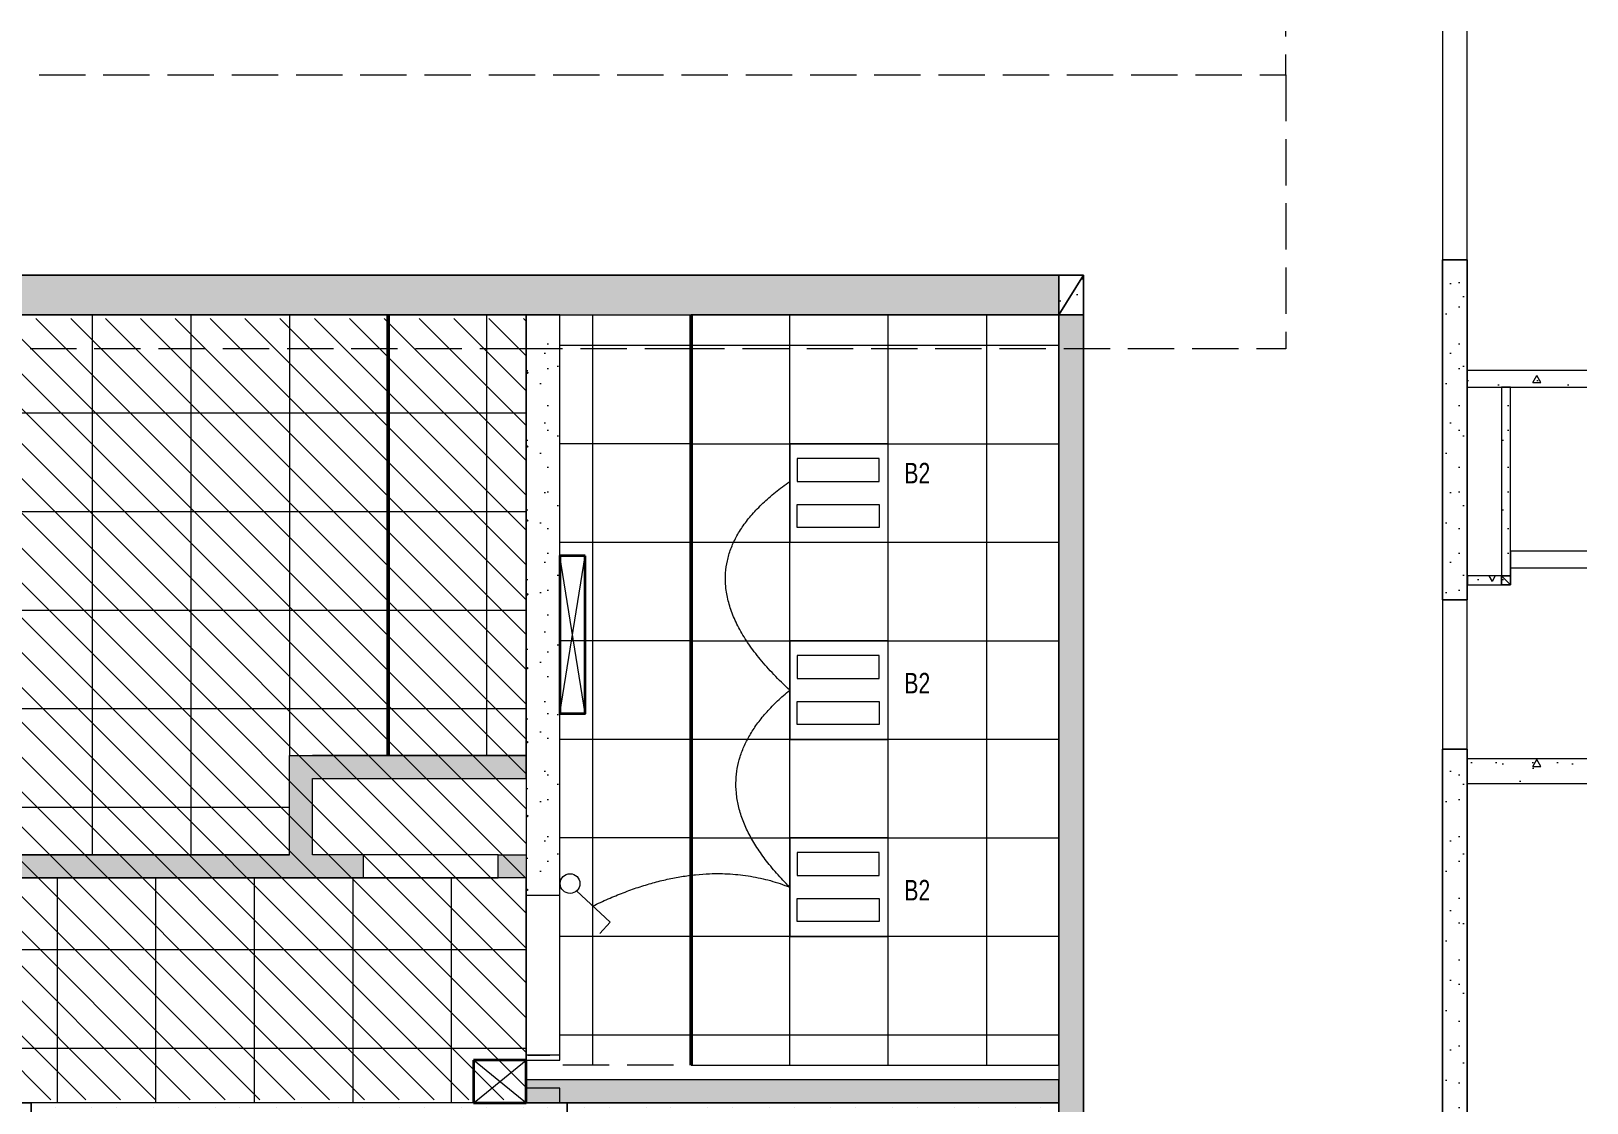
# Model space of a CAD drawing. Header units: millimetres. Extents: x 10620 to 41954, y -5252 to 15780.
# Drawn here: x 32480 to 41954, y 9253 to 15780 of the extents above; entities that cross this region are included whole.
import ezdxf

# ---------------------------------------------------------------- set-up
doc = ezdxf.new("R2010")
doc.units = ezdxf.units.MM
doc.linetypes.add('IMPORT-Hidden Line _2_', pattern=[391.222223, 282.222223, -109])
for name, color, linetype, lineweight in [('A-Des_ Ceiling', 7, 'Continuous', 13), ('A-Des_ Ceiling_Pen_No__89', 123, 'Continuous', 13), ('A-Des_ Columns_Pen_No__183', 20, 'Continuous', 18), ('A-Des_ Columns_Pen_No__28', 14, 'Continuous', 35), ('A-Des_ Roofs_Pen_No__92', 23, 'Continuous', 13), ('A-Des_ Walls', 7, 'Continuous', 13), ('A-Des_ Walls_Pen_No__1', 7, 'Continuous', 13), ('A-Des_ Walls_Pen_No__27', 7, 'Continuous', 13), ('A-Des_ Walls_Pen_No__7', 250, 'Continuous', 18), ('A-Des_ Walls_Pen_No__87', 251, 'Continuous', 13), ('A-DETL-____-OTLN', 90, 'Continuous', 13), ('A-DETL-GENF-OTLN', 92, 'Continuous', 25), ('A-Doc_ Reflected Ceiling Plan_Pen_No__186', 212, 'Continuous', 50), ('A-Doc_ Reflected Ceiling Plan_Pen_No__92', 23, 'Continuous', 13), ('G-____-____-TEXT', 231, 'Continuous', 13), ('L40 Reflected Ceiling Plans_GF Existing Ground Presentation Plan_2_dwg', 8, 'Continuous', 13)]:
    doc.layers.add(name, color=color, linetype=linetype, lineweight=lineweight)
doc.styles.add('Arial Narrow', font='ARIALN.TTF', dxfattribs={"width": 0.9, "height": 125})
pattern_1 = [(0, (0, 0), (0, 779.423), [48.75, -401.25]), (0, (225, 389.7), (0, 779.423), [48.75, -401.25]), (60, (0, 0), (-675, 389.712), [48.75, -401.25]), (60, (450, 0), (-675, 389.712), [48.75, -401.25]), (120, (48.75, 0), (675, 389.711), [48.75, -401.25]), (120, (498.75, 0), (675, 389.711), [48.75, -401.25]), (0, (0, 75), (0, 150), [0, -150, 0, -225]), (45, (75, 75), (-106.066, 106.066), [0, -112.5, 0, -187.5])]
pattern_2 = [(0, (34654, 11654.4), (0, 600), []), (90, (34654, 11654.4), (-600, 4e-14), [])]
pattern_3 = [(180, (0, 0), (1e-13, 779.423), [48.75, -401.25]), (180, (-225, -389.7), (1e-13, 779.423), [48.75, -401.25]), (240, (0, 0), (-675, 389.711), [48.75, -401.25]), (240, (-450, 0), (-675, 389.711), [48.75, -401.25]), (300, (-48.75, 0), (675, 389.712), [48.75, -401.25]), (300, (-498.75, 0), (675, 389.712), [48.75, -401.25]), (180, (0, -75), (2e-14, 150), [0, -150, 0, -225]), (225, (-75, -75), (-106.066, 106.066), [0, -112.5, 0, -187.5])]
pattern_4 = [(270, (0, 0), (779.423, 5e-14), [48.75, -401.25]), (270, (389.7, -225), (779.423, 5e-14), [48.75, -401.25]), (330, (0, 0), (389.711, 675), [48.75, -401.25]), (330, (0, -450), (389.711, 675), [48.75, -401.25]), (30, (0, -48.75), (-389.711, 675), [48.75, -401.25]), (30, (0, -498.75), (-389.711, 675), [48.75, -401.25]), (270, (75, 0), (150, 9e-15), [0, -150, 0, -225]), (315, (75, -75), (106.066, 106.066), [0, -112.5, 0, -187.5])]

# ---------------------------------------------------------------- blocks, each defined once
blk = doc.blocks.new('L40 Reflected Ceiling Plans_GF Existing Ground Presentation Plan_2_dwg_Column_2_4-12208763-Existing Enlarged Layout 2 RCP')
at = {"layer": 'A-Des_ Columns_Pen_No__28', "color": 253}
for p, q in [((35494, 9513.3), (35174, 9513.3)), ((35174, 9513.3), (35174, 9272.2)), ((35494, 9393.3), (35494, 9513.3)), ((35494, 9343.3), (35494, 9393.3)), ((35494, 9272.2), (35494, 9343.3)), ((35174, 9272.2), (35174, 9253.3)), ((35174, 9253.3), (35494, 9253.3)), ((35494, 9253.3), (35494, 9272.2))]:
    blk.add_line(p, q, dxfattribs=at)
blk = doc.blocks.new('L40 Reflected Ceiling Plans_GF Existing Ground Presentation Plan_2_dwg_Wall_3_4-12208765-Existing Enlarged Layout 2 RCP')
at = {"layer": 'A-Des_ Walls'}
h = blk.add_hatch(dxfattribs=at)
h.set_pattern_fill('FP_1', color=9, style=0, pattern_type=2)
h.set_pattern_definition(pattern_1)
h.paths.add_polyline_path([(41224.2, 11198.7), (41953.8, 11198.7), (41953.8, 11348.7), (41224.2, 11348.7)])
at = {"layer": 'A-Des_ Walls', "color": 9}
for p, q in [((41224.2, 11348.7), (41224.2, 11198.7)), ((41953.8, 11348.7), (41224.2, 11348.7)), ((41224.2, 11198.7), (41953.8, 11198.7))]:
    blk.add_line(p, q, dxfattribs=at)
at = {"layer": 'A-Des_ Walls_Pen_No__27', "color": 9}
for p, q in [((41224.2, 11348.7), (41224.2, 11198.7)), ((41953.8, 11348.7), (41224.2, 11348.7)), ((41224.2, 11198.7), (41953.8, 11198.7))]:
    blk.add_line(p, q, dxfattribs=at)
blk = doc.blocks.new('L40 Reflected Ceiling Plans_GF Existing Ground Presentation Plan_2_dwg_Wall_4_4-12208766-Existing Enlarged Layout 2 RCP')
at = {"layer": 'A-Des_ Walls', "color": 9, "flags": 128}
for points in [[(41226.6, 13712.7), (41225.4, 13712.7), (41225.4, 13612.7)], [(41225.4, 13612.7), (41226.6, 13612.7), (41226.6, 13712.7)]]:
    blk.add_lwpolyline(points, dxfattribs=at)
at = {"layer": 'A-Des_ Walls_Pen_No__27', "color": 9}
blk.add_line((41226.6, 13712.7), (41225.4, 13712.7), dxfattribs=at)
at = {"layer": 'A-Des_ Walls_Pen_No__27', "color": 9, "flags": 128}
blk.add_lwpolyline([(41225.4, 13612.7), (41226.6, 13612.7), (41226.6, 13712.7)], dxfattribs=at)
blk = doc.blocks.new('L40 Reflected Ceiling Plans_GF Existing Ground Presentation Plan_2_dwg_Wall_5_4-12208767-Existing Enlarged Layout 2 RCP')
at = {"layer": 'A-Des_ Walls'}
h = blk.add_hatch(dxfattribs=at)
h.set_pattern_fill('FP_1', color=9, style=0, pattern_type=2)
h.set_pattern_definition(pattern_1)
h.paths.add_polyline_path([(41489, 13612.7), (41953.8, 13612.7), (41953.8, 13712.7), (41225.4, 13712.7), (41225.4, 13612.7), (41434, 13612.7)])
at = {"layer": 'A-Des_ Walls', "color": 9}
for p, q in [((41434, 13612.7), (41489, 13612.7)), ((41489, 13612.7), (41953.8, 13612.7))]:
    blk.add_line(p, q, dxfattribs=at)
at = {"layer": 'A-Des_ Walls', "color": 9, "flags": 128}
blk.add_lwpolyline([(41953.8, 13712.7), (41225.4, 13712.7), (41225.4, 13612.7), (41434, 13612.7)], dxfattribs=at)
at = {"layer": 'A-Des_ Walls_Pen_No__27', "color": 9}
for p, q in [((41953.8, 13712.7), (41225.4, 13712.7)), ((41225.4, 13612.7), (41434, 13612.7)), ((41489, 13612.7), (41953.8, 13612.7))]:
    blk.add_line(p, q, dxfattribs=at)
blk = doc.blocks.new('L40 Reflected Ceiling Plans_GF Existing Ground Presentation Plan_2_dwg_Slab_13_4-12208783-Existing Enlarged Layout 2 RCP')
at = {"layer": 'A-Des_ Ceiling'}
h = blk.add_hatch(dxfattribs=at)
h.set_pattern_fill('FP_6', color=9, style=0, pattern_type=2)
h.set_pattern_definition([(0, (36499, 9667.3), (0, 600), []), (90, (36499, 9667.3), (-600, 4e-14), [])])
h.paths.add_polyline_path([(38739, 9483.3), (38739, 14053.3), (36499, 14053.3), (36499, 9483.3)])
at = {"layer": 'A-Des_ Ceiling_Pen_No__89', "color": 9}
for p, q in [((38739, 9483.3), (38739, 14053.3)), ((36499, 9483.3), (38739, 9483.3))]:
    blk.add_line(p, q, dxfattribs=at)
at = {"layer": 'A-Des_ Ceiling_Pen_No__89', "color": 9, "flags": 128}
blk.add_lwpolyline([(38739, 14053.3), (36499, 14053.3), (36499, 9483.3)], dxfattribs=at)
blk = doc.blocks.new('L40 Reflected Ceiling Plans_GF Existing Ground Presentation Plan_2_dwg_Slab_14_4-12208784-Existing Enlarged Layout 2 RCP')
at = {"layer": 'A-Des_ Ceiling'}
h = blk.add_hatch(dxfattribs=at)
h.set_pattern_fill('FP_7', color=9, style=0, pattern_type=2)
h.set_pattern_definition(pattern_2)
h.paths.add_polyline_path([(31584.5, 10763.3), (34054, 10763.3), (34054, 11368.3), (34654, 11368.3), (34654, 14053.3), (30919.7, 14053.3), (30919.7, 10763.3), (31014.7, 10763.3)])
at = {"layer": 'A-Des_ Ceiling_Pen_No__89', "color": 9}
for p, q in [((30919.7, 14053.3), (30919.7, 14030.4)), ((34654, 14053.3), (30919.7, 14053.3)), ((34654, 14030.4), (34654, 14053.3)), ((31014.7, 10763.3), (31969.7, 10763.3))]:
    blk.add_line(p, q, dxfattribs=at)
at = {"layer": 'A-Des_ Ceiling_Pen_No__89', "color": 9, "flags": 128}
for points in [[(30919.7, 14030.4), (30919.7, 10763.3), (31014.7, 10763.3)], [(34054, 11368.3), (34654, 11368.3), (34654, 14030.4)], [(31969.7, 10763.3), (34054, 10763.3), (34054, 11368.3)]]:
    blk.add_lwpolyline(points, dxfattribs=at)
blk = doc.blocks.new('L40 Reflected Ceiling Plans_GF Existing Ground Presentation Plan_2_dwg_Slab_28_4-12208797-Existing Enlarged Layout 2 RCP')
at = {"layer": 'A-Des_ Ceiling'}
h = blk.add_hatch(dxfattribs=at)
h.set_pattern_fill('FP_16', color=9, style=0, pattern_type=2)
h.set_pattern_definition([(0, (23639.7, 4186.64), (0, 600), []), (90, (23639.7, 4186.64), (-600, 4e-14), [])])
h.paths.add_polyline_path([(23739.7, 4008.3), (25919.7, 4008.3), (25919.7, 8113.3), (31899.7, 8113.3), (31899.7, 9068.3), (32084.7, 9253.3), (35174, 9253.3), (35174, 9513.3), (35494, 9513.3), (35494, 10623.3), (30919.7, 10623.3), (30919.7, 9953.3), (24399.7, 9953.3), (24399.7, 13683.3), (23624.7, 13683.3), (23624.7, 14113.3), (21139.7, 14113.3), (21139.7, 13683.3), (20329.7, 13683.3), (20329.7, 9953.3), (18079.7, 9953.3), (18079.7, 8113.3), (23739.7, 8113.3), (23739.7, 4288.3)])
at = {"layer": 'A-Des_ Ceiling_Pen_No__89', "color": 9}
for p, q in [((34504.7, 10623.3), (31969.7, 10623.3)), ((35324.7, 10623.3), (34504.7, 10623.3)), ((35494, 9543.3), (35494, 10518.3)), ((35494, 9513.3), (35494, 9543.3)), ((35174, 9253.3), (35174, 9272.2))]:
    blk.add_line(p, q, dxfattribs=at)
at = {"layer": 'A-Des_ Ceiling_Pen_No__89', "color": 9, "flags": 128}
for points in [[(35494, 10518.3), (35494, 10623.3), (35324.7, 10623.3)], [(35174, 9272.2), (35174, 9513.3), (35494, 9513.3)]]:
    blk.add_lwpolyline(points, dxfattribs=at)
blk = doc.blocks.new('L40 Reflected Ceiling Plans_GF Existing Ground Presentation Plan_2_dwg_Slab_36_4-12208805-Existing Enlarged Layout 2 RCP')
at = {"layer": 'A-Des_ Ceiling'}
h = blk.add_hatch(dxfattribs=at)
h.set_pattern_fill('FP_7', color=9, style=0, pattern_type=2)
h.set_pattern_definition(pattern_2)
h.paths.add_polyline_path([(35494, 11368.3), (35494, 14053.3), (34654, 14053.3), (34654, 11368.3)])
at = {"layer": 'A-Des_ Ceiling_Pen_No__89', "color": 9}
for p, q in [((35494, 14053.3), (34654, 14053.3)), ((34654, 14053.3), (34654, 14030.4)), ((34654, 14030.4), (34654, 11368.3)), ((35494, 14030.4), (35494, 14053.3)), ((35494, 11368.3), (35494, 14030.4)), ((34654, 11368.3), (35494, 11368.3))]:
    blk.add_line(p, q, dxfattribs=at)
blk = doc.blocks.new('L40 Reflected Ceiling Plans_GF Existing Ground Presentation Plan_2_dwg_Wall_48_4-12208895-Existing Enlarged Layout 2 RCP')
at = {"layer": 'A-Des_ Walls'}
h = blk.add_hatch(dxfattribs=at)
h.set_pattern_fill('FP_19', color=9, style=0, pattern_type=2)
h.set_pattern_definition(pattern_3)
h.paths.add_polyline_path([(27709.7, 14053.3), (38739, 14053.3), (38739, 14293.3), (24399.7, 14293.3), (24399.7, 14053.3), (27589.7, 14053.3)])
h = blk.add_hatch(dxfattribs=at)
h.set_pattern_fill('FP_19', color=9, style=0, pattern_type=2)
h.set_pattern_definition(pattern_3)
h.paths.add_polyline_path([(38889, 14053.3), (38889, 14293.3), (38739, 14053.3)])
h = blk.add_hatch(dxfattribs=at)
h.set_pattern_fill('FP_19', color=9, style=0, pattern_type=2)
h.set_pattern_definition(pattern_3)
h.paths.add_polyline_path([(38739, 14053.3), (38889, 14293.3), (38739, 14293.3)])
at = {"layer": 'A-Des_ Walls', "color": 9}
for p, q in [((38739, 14293.3), (27709.7, 14293.3)), ((30919.7, 14053.3), (35494, 14053.3)), ((35494, 14053.3), (36499, 14053.3)), ((38739, 14053.3), (38889, 14053.3))]:
    blk.add_line(p, q, dxfattribs=at)
at = {"layer": 'A-Des_ Walls', "color": 9, "flags": 128}
for points in [[(36499, 14053.3), (38739, 14053.3), (38739, 14293.3)], [(38889, 14053.3), (38889, 14293.3), (38739, 14053.3), (38889, 14293.3), (38739, 14293.3), (38739, 14053.3)]]:
    blk.add_lwpolyline(points, dxfattribs=at)
at = {"layer": 'A-Des_ Walls_Pen_No__27', "color": 9}
for p, q in [((30919.7, 14053.3), (35494, 14053.3)), ((35699, 14053.3), (36499, 14053.3)), ((36499, 14053.3), (38739, 14053.3))]:
    blk.add_line(p, q, dxfattribs=at)
at = {"layer": 'A-Des_ Walls_Pen_No__27', "color": 9, "flags": 128}
blk.add_lwpolyline([(27709.7, 14293.3), (38889, 14293.3), (38889, 14053.3)], dxfattribs=at)
blk = doc.blocks.new('L40 Reflected Ceiling Plans_GF Existing Ground Presentation Plan_2_dwg_Wall_62_4-12208917-Existing Enlarged Layout 2 RCP')
at = {"layer": 'A-Des_ Walls'}
for points in [[(31014.7, 10623.3), (31014.7, 10763.3), (30919.7, 10763.3), (30919.7, 10623.3)], [(31969.7, 10623.3), (34504.7, 10623.3), (34504.7, 10763.3), (31969.7, 10763.3)], [(35494, 10623.3), (35494, 10763.3), (35324.7, 10763.3), (35324.7, 10623.3)]]:
    blk.add_hatch(color=10, dxfattribs=at).paths.add_polyline_path(points)
at = {"layer": 'A-Des_ Walls_Pen_No__27', "color": 9}
for p, q in [((35324.7, 10763.3), (35494, 10763.3)), ((35494, 10763.3), (35494, 10623.3))]:
    blk.add_line(p, q, dxfattribs=at)
at = {"layer": 'A-Des_ Walls_Pen_No__27', "color": 9, "flags": 128}
for points in [[(30919.7, 10623.3), (31014.7, 10623.3), (31014.7, 10763.3), (30919.7, 10763.3)], [(34054, 10763.3), (31969.7, 10763.3), (31969.7, 10623.3), (34504.7, 10623.3), (34504.7, 10763.3), (34194, 10763.3)], [(35494, 10623.3), (35324.7, 10623.3), (35324.7, 10763.3)]]:
    blk.add_lwpolyline(points, dxfattribs=at)
at = {"layer": 'A-Des_ Walls_Pen_No__87', "color": 9, "flags": 128}
for points in [[(31969.7, 10763.3), (31492.2, 10763.3), (31014.7, 10763.3)], [(35324.7, 10763.3), (34914.7, 10763.3), (34504.7, 10763.3)], [(31014.7, 10623.3), (31492.2, 10623.3), (31969.7, 10623.3)], [(34504.7, 10623.3), (34914.7, 10623.3), (35324.7, 10623.3)]]:
    blk.add_lwpolyline(points, dxfattribs=at)
blk = doc.blocks.new('L40 Reflected Ceiling Plans_GF Existing Ground Presentation Plan_2_dwg_Wall_70_4-12208931-Existing Enlarged Layout 2 RCP')
at = {"layer": 'A-Des_ Walls', "color": 9}
for p, q in [((35494, 9343.3), (35494, 9272.2)), ((35494, 9272.2), (35494, 9253.3)), ((35494, 9253.3), (35699, 9253.3))]:
    blk.add_line(p, q, dxfattribs=at)
at = {"layer": 'A-Des_ Walls', "color": 9, "flags": 128}
blk.add_lwpolyline([(35699, 9253.3), (35699, 9343.3), (35494, 9343.3)], dxfattribs=at)
at = {"layer": 'A-Des_ Walls_Pen_No__27', "color": 9}
for p, q in [((35494, 9343.3), (35494, 9272.2)), ((35494, 9272.2), (35494, 9253.3))]:
    blk.add_line(p, q, dxfattribs=at)
at = {"layer": 'A-Des_ Walls_Pen_No__27', "color": 9, "flags": 128}
blk.add_lwpolyline([(35699, 9253.3), (35699, 9343.3), (35494, 9343.3)], dxfattribs=at)
blk = doc.blocks.new('L40 Reflected Ceiling Plans_GF Existing Ground Presentation Plan_2_dwg_Wall_71_4-12208932-Existing Enlarged Layout 2 RCP')
at = {"layer": 'A-Des_ Walls'}
h = blk.add_hatch(dxfattribs=at)
h.set_pattern_fill('FP_19', color=9, style=0, pattern_type=2)
h.set_pattern_definition(pattern_3)
h.paths.add_polyline_path([(38439.4, 9003.3), (38739, 9003.3), (38739, 9253.3), (35744, 9253.3), (35744, 9003.3)])
at = {"layer": 'A-Des_ Walls', "color": 9}
for p, q in [((38739, 9003.3), (38739, 9253.3)), ((35744, 9003.3), (38439.4, 9003.3)), ((38439.4, 9003.3), (38639.4, 9003.3)), ((38639.4, 9003.3), (38739, 9003.3))]:
    blk.add_line(p, q, dxfattribs=at)
at = {"layer": 'A-Des_ Walls', "color": 9, "flags": 128}
blk.add_lwpolyline([(38739, 9253.3), (35744, 9253.3), (35744, 9003.3)], dxfattribs=at)
at = {"layer": 'A-Des_ Walls_Pen_No__7', "color": 53}
for p, q in [((38739, 9253.3), (35744, 9253.3)), ((35744, 9003.3), (38439.4, 9003.3)), ((38639.4, 9003.3), (38739, 9003.3))]:
    blk.add_line(p, q, dxfattribs=at)
blk = doc.blocks.new('L40 Reflected Ceiling Plans_GF Existing Ground Presentation Plan_2_dwg_Wall_76_4-12208937-Existing Enlarged Layout 2 RCP')
at = {"layer": 'A-Des_ Walls'}
h = blk.add_hatch(dxfattribs=at)
h.set_pattern_fill('FP_20', color=9, style=0, pattern_type=2)
h.set_pattern_definition(pattern_4)
h.paths.add_polyline_path([(32479.7, 9003.3), (32479.7, 9253.3), (32229.7, 9253.3), (32294.7, 9188.3)])
h = blk.add_hatch(dxfattribs=at)
h.set_pattern_fill('FP_20', color=9, style=0, pattern_type=2)
h.set_pattern_definition(pattern_4)
h.paths.add_polyline_path([(32229.7, 9003.3), (32479.7, 9003.3), (32229.7, 9253.3), (32229.7, 9188.3)])
h = blk.add_hatch(dxfattribs=at)
h.set_pattern_fill('FP_20', color=9, style=0, pattern_type=2)
h.set_pattern_definition(pattern_4)
h.paths.add_polyline_path([(32479.7, 8048.3), (32479.7, 9003.3), (32229.7, 9003.3), (32229.7, 8048.3)])
h = blk.add_hatch(dxfattribs=at)
h.set_pattern_fill('FP_20', color=9, style=0, pattern_type=2)
h.set_pattern_definition(pattern_4)
h.paths.add_polyline_path([(32229.7, 7808.3), (32479.7, 7808.3), (32229.7, 8048.3), (32229.7, 7893.3)])
h = blk.add_hatch(dxfattribs=at)
h.set_pattern_fill('FP_20', color=9, style=0, pattern_type=2)
h.set_pattern_definition(pattern_4)
h.paths.add_polyline_path([(32479.7, 7808.3), (32479.7, 8048.3), (32229.7, 8048.3), (32391.2, 7893.3)])
at = {"layer": 'A-Des_ Walls', "color": 9}
for p, q in [((32229.7, 9253.3), (32229.7, 9188.3)), ((32479.7, 9003.3), (32479.7, 9253.3))]:
    blk.add_line(p, q, dxfattribs=at)
at = {"layer": 'A-Des_ Walls', "color": 9, "flags": 128}
for points in [[(32479.7, 9253.3), (32229.7, 9253.3), (32479.7, 9003.3)], [(32479.7, 8048.3), (32479.7, 7808.3), (32229.7, 8048.3), (32479.7, 8048.3), (32229.7, 8048.3), (32229.7, 9003.3), (32479.7, 9003.3), (32229.7, 9253.3)], [(32229.7, 9188.3), (32229.7, 9003.3), (32479.7, 9003.3), (32479.7, 8048.3)]]:
    blk.add_lwpolyline(points, dxfattribs=at)
blk.add_lwpolyline([(32229.7, 8048.3), (32229.7, 7808.3), (32479.7, 7808.3)], close=True, dxfattribs=at)
at = {"layer": 'A-Des_ Walls_Pen_No__7', "color": 53}
for p, q in [((32229.7, 9188.3), (32229.7, 9253.3)), ((32229.7, 9253.3), (32479.7, 9253.3)), ((32229.7, 8048.3), (32229.7, 9188.3))]:
    blk.add_line(p, q, dxfattribs=at)
at = {"layer": 'A-Des_ Walls_Pen_No__7', "color": 53, "flags": 128}
blk.add_lwpolyline([(32479.7, 9003.3), (32479.7, 7808.3), (32229.7, 7808.3)], dxfattribs=at)
blk = doc.blocks.new('L40 Reflected Ceiling Plans_GF Existing Ground Presentation Plan_2_dwg_Wall_77_4-12208939-Existing Enlarged Layout 2 RCP')
at = {"layer": 'A-Des_ Walls'}
h = blk.add_hatch(dxfattribs=at)
h.set_pattern_fill('FP_20', color=9, style=0, pattern_type=2)
h.set_pattern_definition(pattern_4)
h.paths.add_polyline_path([(38889, 3430.8), (38889, 14053.3), (38739, 14053.3), (38739, 3430.8)])
at = {"layer": 'A-Des_ Walls', "color": 9}
for p, q in [((38739, 14053.3), (38739, 9393.3)), ((38739, 9393.3), (38739, 9253.3))]:
    blk.add_line(p, q, dxfattribs=at)
at = {"layer": 'A-Des_ Walls', "color": 9, "flags": 128}
for points in [[(38889, 4239.1), (38889, 14053.3), (38739, 14053.3)], [(38739, 9253.3), (38739, 3430.8), (38889, 3430.8), (38889, 4139.1)]]:
    blk.add_lwpolyline(points, dxfattribs=at)
at = {"layer": 'A-Des_ Walls_Pen_No__27', "color": 9}
for p, q in [((38739, 14053.3), (38739, 9393.3)), ((38889, 14053.3), (38889, 4239.1)), ((38739, 9393.3), (38739, 9253.3))]:
    blk.add_line(p, q, dxfattribs=at)
blk = doc.blocks.new('L40 Reflected Ceiling Plans_GF Existing Ground Presentation Plan_2_dwg_Wall_78_4-12208940-Existing Enlarged Layout 2 RCP')
at = {"layer": 'A-Des_ Walls'}
for points in [[(34194, 11228.3), (34194, 11368.3), (34054, 11368.3), (34120.7, 11301.6)], [(34194, 11228.3), (34054, 11368.3), (34054, 11228.3), (34120.7, 11228.3)], [(34054, 10763.3), (34194, 10763.3), (34194, 11228.3), (34054, 11228.3)]]:
    blk.add_hatch(color=10, dxfattribs=at).paths.add_polyline_path(points)
at = {"layer": 'A-Des_ Walls_Pen_No__27', "color": 9}
blk.add_line((34194, 10763.3), (34194, 11228.3), dxfattribs=at)
at = {"layer": 'A-Des_ Walls_Pen_No__27', "color": 9, "flags": 128}
blk.add_lwpolyline([(34054, 10763.3), (34054, 11368.3), (34194, 11368.3)], dxfattribs=at)
blk = doc.blocks.new('L40 Reflected Ceiling Plans_GF Existing Ground Presentation Plan_2_dwg_Wall_79_4-12208941-Existing Enlarged Layout 2 RCP')
at = {"layer": 'A-Des_ Walls'}
blk.add_hatch(color=10, dxfattribs=at).paths.add_polyline_path([(35494, 11228.3), (35494, 11368.3), (34194, 11368.3), (34194, 11228.3)])
at = {"layer": 'A-Des_ Walls_Pen_No__27', "color": 9}
for p, q in [((35494, 11368.3), (34194, 11368.3)), ((35494, 11228.3), (35494, 11368.3)), ((34194, 11228.3), (35494, 11228.3))]:
    blk.add_line(p, q, dxfattribs=at)
blk = doc.blocks.new('L40 Reflected Ceiling Plans_GF Existing Ground Presentation Plan_2_dwg_Wall_80_4-12208942-Existing Enlarged Layout 2 RCP')
at = {"layer": 'A-Des_ Walls'}
h = blk.add_hatch(dxfattribs=at)
h.set_pattern_fill('FP_19', color=9, style=0, pattern_type=2)
h.set_pattern_definition(pattern_3)
h.paths.add_polyline_path([(34120.7, 9003.3), (35744, 9003.3), (35744, 9253.3), (32479.7, 9253.3), (32479.7, 9003.3)])
at = {"layer": 'A-Des_ Walls', "color": 9}
blk.add_line((35744, 9253.3), (35494, 9253.3), dxfattribs=at)
at = {"layer": 'A-Des_ Walls', "color": 9, "flags": 128}
for points in [[(32479.7, 9003.3), (35744, 9003.3), (35744, 9253.3)], [(35494, 9253.3), (32479.7, 9253.3), (32479.7, 9003.3)]]:
    blk.add_lwpolyline(points, dxfattribs=at)
at = {"layer": 'A-Des_ Walls_Pen_No__7', "color": 53}
for p, q in [((35494, 9253.3), (32479.7, 9253.3)), ((35744, 9253.3), (35699, 9253.3))]:
    blk.add_line(p, q, dxfattribs=at)
at = {"layer": 'A-Des_ Walls_Pen_No__7', "color": 53, "flags": 128}
blk.add_lwpolyline([(32479.7, 9003.3), (35744, 9003.3), (35744, 9253.3)], dxfattribs=at)
blk = doc.blocks.new('L40 Reflected Ceiling Plans_GF Existing Ground Presentation Plan_2_dwg_Wall_81_4-12208943-Existing Enlarged Layout 2 RCP')
at = {"layer": 'A-Des_ Walls'}
blk.add_hatch(color=10, dxfattribs=at).paths.add_polyline_path([(35494, 9253.3), (38739, 9253.3), (38739, 9393.3), (35494, 9393.3), (35494, 9272.2)])
at = {"layer": 'A-Des_ Walls_Pen_No__27', "color": 9}
for p, q in [((35494, 9393.3), (35494, 9272.2)), ((35494, 9272.2), (35494, 9253.3))]:
    blk.add_line(p, q, dxfattribs=at)
at = {"layer": 'A-Des_ Walls_Pen_No__27', "color": 9, "flags": 128}
blk.add_lwpolyline([(35494, 9253.3), (38739, 9253.3), (38739, 9393.3), (35494, 9393.3)], dxfattribs=at)
blk = doc.blocks.new('L40 Reflected Ceiling Plans_GF Existing Ground Presentation Plan_2_dwg_Wall_130_4-12209021-Existing Enlarged Layout 2 RCP')
at = {"layer": 'A-Des_ Walls_Pen_No__27', "color": 9, "flags": 128}
blk.add_lwpolyline([(41489, 12558.3), (41489, 12612.5), (41489, 12512.5)], dxfattribs=at)
at = {"layer": 'A-Des_ Walls_Pen_No__87', "color": 9}
for p, q in [((41953.8, 12612.5), (41489, 12612.5)), ((41489, 12512.5), (41953.8, 12512.5))]:
    blk.add_line(p, q, dxfattribs=at)
blk = doc.blocks.new('L40 Reflected Ceiling Plans_GF Existing Ground Presentation Plan_2_dwg_Wall_133_4-12209024-Existing Enlarged Layout 2 RCP')
at = {"layer": 'A-Des_ Walls'}
h = blk.add_hatch(dxfattribs=at)
h.set_pattern_fill('FP_20', color=9, style=0, pattern_type=2)
h.set_pattern_definition(pattern_4)
h.paths.add_polyline_path([(41489, 12462.7), (41489, 13612.7), (41434, 13612.7), (41434, 12462.7)])
h = blk.add_hatch(dxfattribs=at)
h.set_pattern_fill('FP_20', color=9, style=0, pattern_type=2)
h.set_pattern_definition(pattern_4)
h.paths.add_polyline_path([(41434, 12407.7), (41489, 12407.7), (41434, 12462.7)])
at = {"layer": 'A-Des_ Walls', "color": 9}
blk.add_line((41434, 12462.7), (41434, 12407.7), dxfattribs=at)
at = {"layer": 'A-Des_ Walls', "color": 9, "flags": 128}
blk.add_lwpolyline([(41489, 12462.7), (41489, 13612.7), (41434, 13612.7), (41434, 12462.7), (41489, 12462.7), (41434, 12462.7), (41489, 12407.7)], close=True, dxfattribs=at)
blk.add_lwpolyline([(41434, 12407.7), (41489, 12407.7), (41434, 12462.7)], dxfattribs=at)
at = {"layer": 'A-Des_ Walls_Pen_No__27', "color": 9}
for p, q in [((41434, 13612.7), (41434, 12462.7)), ((41489, 12612.5), (41489, 13612.7))]:
    blk.add_line(p, q, dxfattribs=at)
at = {"layer": 'A-Des_ Walls_Pen_No__27', "color": 9, "flags": 128}
blk.add_lwpolyline([(41489, 12512.5), (41489, 12407.7), (41434, 12407.7)], dxfattribs=at)
blk = doc.blocks.new('L40 Reflected Ceiling Plans_GF Existing Ground Presentation Plan_2_dwg_Wall_134_4-12209025-Existing Enlarged Layout 2 RCP')
at = {"layer": 'A-Des_ Walls'}
h = blk.add_hatch(dxfattribs=at)
h.set_pattern_fill('FP_19', color=9, style=0, pattern_type=2)
h.set_pattern_definition(pattern_3)
h.paths.add_polyline_path([(41434, 12407.7), (41434, 12462.7), (41226.6, 12462.7), (41226.6, 12407.7)])
at = {"layer": 'A-Des_ Walls', "color": 9, "flags": 128}
blk.add_lwpolyline([(41434, 12462.7), (41226.6, 12462.7), (41226.6, 12407.7), (41434, 12407.7)], close=True, dxfattribs=at)
at = {"layer": 'A-Des_ Walls_Pen_No__27', "color": 9, "flags": 128}
blk.add_lwpolyline([(41434, 12462.7), (41226.6, 12462.7), (41226.6, 12407.7), (41434, 12407.7)], dxfattribs=at)
blk = doc.blocks.new('L40 Reflected Ceiling Plans_GF Existing Ground Presentation Plan_2_dwg_Wall_147_4-12209045-Existing Enlarged Layout 2 RCP')
at = {"layer": 'A-Des_ Walls'}
h = blk.add_hatch(dxfattribs=at)
h.set_pattern_fill('FP_20', color=9, style=0, pattern_type=2)
h.set_pattern_definition(pattern_4)
h.paths.add_polyline_path([(41224.2, 12317.2), (41224.2, 14388), (41074.2, 14388), (41074.2, 12317.2)])
h = blk.add_hatch(dxfattribs=at)
h.set_pattern_fill('FP_20', color=9, style=0, pattern_type=2)
h.set_pattern_definition(pattern_4)
h.paths.add_polyline_path([(41074.2, 4239.1), (41224.2, 4239.1), (41224.2, 11407.2), (41074.2, 11407.2), (41074.2, 5264)])
at = {"layer": 'A-Des_ Walls', "color": 9, "flags": 128}
for points in [[(41074.2, 12317.2), (41224.2, 12317.2), (41224.2, 14388), (41074.2, 14388)], [(41224.2, 4239.1), (41224.2, 4139.1), (41074.2, 4239.1), (41074.2, 4139.1), (41224.2, 4139.1), (41074.2, 4239.1), (41224.2, 4239.1), (41224.2, 11407.2), (41074.2, 11407.2), (41074.2, 4239.1)]]:
    blk.add_lwpolyline(points, close=True, dxfattribs=at)
at = {"layer": 'A-Des_ Walls_Pen_No__27', "color": 9, "flags": 128}
for points in [[(41224.2, 14388), (41224.2, 12317.2), (41074.2, 12317.2), (41074.2, 14388), (41224.2, 14388)], [(41074.2, 4239.1), (41074.2, 11407.2), (41224.2, 11407.2), (41224.2, 4139.1)]]:
    blk.add_lwpolyline(points, dxfattribs=at)
at = {"layer": 'A-Des_ Walls_Pen_No__87', "color": 9}
for p, q in [((41074.2, 15780.4), (41074.2, 14388)), ((41224.2, 14388), (41224.2, 15780.4))]:
    blk.add_line(p, q, dxfattribs=at)
at = {"layer": 'A-Des_ Walls_Pen_No__87', "color": 9, "flags": 128}
for points in [[(41074.2, 12317.2), (41074.2, 11862.2), (41074.2, 11407.2)], [(41224.2, 11407.2), (41224.2, 11862.2), (41224.2, 12317.2)]]:
    blk.add_lwpolyline(points, dxfattribs=at)
blk = doc.blocks.new('L40 Reflected Ceiling Plans_GF Existing Ground Presentation Plan_2_dwg_Wall_158_4-12209066-Existing Enlarged Layout 2 RCP')
at = {"layer": 'A-Des_ Walls'}
h = blk.add_hatch(dxfattribs=at)
h.set_pattern_fill('FP_20', color=9, style=0, pattern_type=2)
h.set_pattern_definition(pattern_4)
h.paths.add_polyline_path([(35699, 10518.3), (35699, 14053.3), (35494, 14053.3), (35494, 10518.3)])
at = {"layer": 'A-Des_ Walls', "color": 9}
for p, q in [((35494, 14030.4), (35494, 10518.3)), ((35699, 10518.3), (35699, 14053.3)), ((35494, 9543.3), (35494, 9513.3)), ((35504, 9543.3), (35494, 9543.3)), ((35494, 9513.3), (35699, 9513.3)), ((35699, 9513.3), (35699, 9543.3))]:
    blk.add_line(p, q, dxfattribs=at)
at = {"layer": 'A-Des_ Walls', "color": 9, "flags": 128}
for points in [[(35699, 14053.3), (35494, 14053.3), (35494, 14030.4)], [(35494, 10518.3), (35504, 10518.3), (35639, 10518.3), (35699, 10518.3)], [(35699, 9543.3), (35639, 9543.3), (35504, 9543.3)]]:
    blk.add_lwpolyline(points, dxfattribs=at)
at = {"layer": 'A-Des_ Walls_Pen_No__27', "color": 9}
for p, q in [((35494, 14053.3), (35494, 14030.4)), ((35494, 14030.4), (35494, 10518.3)), ((35699, 10518.3), (35699, 14053.3)), ((35504, 10518.3), (35639, 10518.3)), ((35494, 9543.3), (35494, 9513.3)), ((35494, 9513.3), (35699, 9513.3)), ((35504, 9543.3), (35639, 9543.3)), ((35699, 9513.3), (35699, 9543.3))]:
    blk.add_line(p, q, dxfattribs=at)
at = {"layer": 'A-Des_ Walls_Pen_No__87', "color": 9, "flags": 128}
for points in [[(35494, 10518.3), (35494, 10030.8), (35494, 9543.3)], [(35699, 9543.3), (35699, 10030.8), (35699, 10518.3)]]:
    blk.add_lwpolyline(points, dxfattribs=at)
blk = doc.blocks.new('L40 Reflected Ceiling Plans_GF Existing Ground Presentation Plan_2_dwg_Roof_1_4-12209086-Existing Enlarged Layout 2 RCP')
at = {"layer": 'A-Des_ Roofs_Pen_No__92', "color": 9, "linetype": 'IMPORT-Hidden Line _2_'}
for p, q in [((35494, 13845.1), (13006.2, 13845.1)), ((35699, 13845.1), (35494, 13845.1)), ((36499, 13845.1), (35699, 13845.1))]:
    blk.add_line(p, q, dxfattribs=at)
at = {"layer": 'A-Des_ Roofs_Pen_No__92', "color": 9, "linetype": 'IMPORT-Hidden Line _2_', "flags": 128}
for points in [[(10619.7, 15514.2), (40119.7, 15514.2), (40119.7, 15780.4)], [(40119.7, 15514.2), (40119.7, 13845.1), (36499, 13845.1)]]:
    blk.add_lwpolyline(points, dxfattribs=at)
blk = doc.blocks.new('L40 Reflected Ceiling Plans_GF Existing Ground Presentation Plan_2_dwg_Roof_2_4-12209087-Existing Enlarged Layout 2 RCP')
at = {"layer": 'A-Doc_ Reflected Ceiling Plan_Pen_No__92'}
h = blk.add_hatch(dxfattribs=at)
h.set_pattern_fill('FP_25', color=9, style=0, pattern_type=2)
h.set_pattern_definition([(0, (37100.1, 9668.14), (0, 600), []), (90, (37100.1, 9668.14), (-600, 4e-14), [])])
h.paths.add_polyline_path([(36499, 9483.3), (36499, 14053.3), (35699, 14053.3), (35699, 9483.3)])
at = {"layer": 'A-Doc_ Reflected Ceiling Plan_Pen_No__92', "color": 9, "linetype": 'IMPORT-Hidden Line _2_', "flags": 128}
blk.add_lwpolyline([(35699, 14053.3), (36499, 14053.3), (36499, 9483.3), (35699, 9483.3)], close=True, dxfattribs=at)
blk = doc.blocks.new('L40 Reflected Ceiling Plans_GF Existing Ground Presentation Plan_2_dwg_Column_23_4-12209116-Existing Enlarged Layout 2 RCP')
at = {"layer": 'A-Des_ Columns_Pen_No__28', "color": 253, "flags": 128}
blk.add_lwpolyline([(35854, 12585.4), (35699, 12585.4), (35699, 11625.4), (35854, 11625.4)], close=True, dxfattribs=at)
blk = doc.blocks.new('L40 Reflected Ceiling Plans_GF Existing Ground Presentation Plan_2_dwg-12074158-Existing Enlarged Layout 2 RCP')
at = {"layer": 'A-Des_ Columns_Pen_No__183', "color": 53}
for p, q in [((35699, 11625.4), (35854, 12585.4)), ((35854, 11625.4), (35699, 12585.4)), ((35470.8, 9272.2), (35174, 9513.3)), ((35197.2, 9272.2), (35494, 9513.3)), ((35174, 9253.3), (35197.2, 9272.2)), ((35494, 9253.3), (35470.8, 9272.2))]:
    blk.add_line(p, q, dxfattribs=at)
at = {"layer": 'A-Des_ Walls_Pen_No__1', "color": 9, "linetype": 'IMPORT-Hidden Line _2_'}
blk.add_line((36499, 9483.3), (36499, 14053.3), dxfattribs=at)
at = {"layer": 'A-Doc_ Reflected Ceiling Plan_Pen_No__186', "color": 213}
for p, q in [((34654, 14053.3), (34654, 14030.4)), ((34654, 14030.4), (34654, 11368.3)), ((36499, 14053.3), (36499, 9483.3))]:
    blk.add_line(p, q, dxfattribs=at)
for name in ['L40 Reflected Ceiling Plans_GF Existing Ground Presentation Plan_2_dwg_Roof_1_4-12209086-Existing Enlarged Layout 2 RCP', 'L40 Reflected Ceiling Plans_GF Existing Ground Presentation Plan_2_dwg_Wall_147_4-12209045-Existing Enlarged Layout 2 RCP', 'L40 Reflected Ceiling Plans_GF Existing Ground Presentation Plan_2_dwg_Wall_48_4-12208895-Existing Enlarged Layout 2 RCP', 'L40 Reflected Ceiling Plans_GF Existing Ground Presentation Plan_2_dwg_Slab_28_4-12208797-Existing Enlarged Layout 2 RCP', 'L40 Reflected Ceiling Plans_GF Existing Ground Presentation Plan_2_dwg_Slab_14_4-12208784-Existing Enlarged Layout 2 RCP', 'L40 Reflected Ceiling Plans_GF Existing Ground Presentation Plan_2_dwg_Slab_36_4-12208805-Existing Enlarged Layout 2 RCP', 'L40 Reflected Ceiling Plans_GF Existing Ground Presentation Plan_2_dwg_Wall_158_4-12209066-Existing Enlarged Layout 2 RCP', 'L40 Reflected Ceiling Plans_GF Existing Ground Presentation Plan_2_dwg_Roof_2_4-12209087-Existing Enlarged Layout 2 RCP', 'L40 Reflected Ceiling Plans_GF Existing Ground Presentation Plan_2_dwg_Slab_13_4-12208783-Existing Enlarged Layout 2 RCP', 'L40 Reflected Ceiling Plans_GF Existing Ground Presentation Plan_2_dwg_Wall_77_4-12208939-Existing Enlarged Layout 2 RCP', 'L40 Reflected Ceiling Plans_GF Existing Ground Presentation Plan_2_dwg_Wall_4_4-12208766-Existing Enlarged Layout 2 RCP', 'L40 Reflected Ceiling Plans_GF Existing Ground Presentation Plan_2_dwg_Wall_5_4-12208767-Existing Enlarged Layout 2 RCP', 'L40 Reflected Ceiling Plans_GF Existing Ground Presentation Plan_2_dwg_Wall_133_4-12209024-Existing Enlarged Layout 2 RCP', 'L40 Reflected Ceiling Plans_GF Existing Ground Presentation Plan_2_dwg_Wall_130_4-12209021-Existing Enlarged Layout 2 RCP', 'L40 Reflected Ceiling Plans_GF Existing Ground Presentation Plan_2_dwg_Column_23_4-12209116-Existing Enlarged Layout 2 RCP', 'L40 Reflected Ceiling Plans_GF Existing Ground Presentation Plan_2_dwg_Wall_134_4-12209025-Existing Enlarged Layout 2 RCP', 'L40 Reflected Ceiling Plans_GF Existing Ground Presentation Plan_2_dwg_Wall_78_4-12208940-Existing Enlarged Layout 2 RCP', 'L40 Reflected Ceiling Plans_GF Existing Ground Presentation Plan_2_dwg_Wall_79_4-12208941-Existing Enlarged Layout 2 RCP', 'L40 Reflected Ceiling Plans_GF Existing Ground Presentation Plan_2_dwg_Wall_3_4-12208765-Existing Enlarged Layout 2 RCP', 'L40 Reflected Ceiling Plans_GF Existing Ground Presentation Plan_2_dwg_Wall_62_4-12208917-Existing Enlarged Layout 2 RCP', 'L40 Reflected Ceiling Plans_GF Existing Ground Presentation Plan_2_dwg_Column_2_4-12208763-Existing Enlarged Layout 2 RCP', 'L40 Reflected Ceiling Plans_GF Existing Ground Presentation Plan_2_dwg_Wall_81_4-12208943-Existing Enlarged Layout 2 RCP', 'L40 Reflected Ceiling Plans_GF Existing Ground Presentation Plan_2_dwg_Wall_70_4-12208931-Existing Enlarged Layout 2 RCP', 'L40 Reflected Ceiling Plans_GF Existing Ground Presentation Plan_2_dwg_Wall_76_4-12208937-Existing Enlarged Layout 2 RCP', 'L40 Reflected Ceiling Plans_GF Existing Ground Presentation Plan_2_dwg_Wall_80_4-12208942-Existing Enlarged Layout 2 RCP', 'L40 Reflected Ceiling Plans_GF Existing Ground Presentation Plan_2_dwg_Wall_71_4-12208932-Existing Enlarged Layout 2 RCP']:
    blk.add_blockref(name, (0, 0))

msp = doc.modelspace()

# ---------------------------------------------------------------- hatches: boundary and pattern name
at = {"layer": 'A-DETL-GENF-OTLN', "lineweight": 13}
h = msp.add_hatch(dxfattribs=at)
h.set_pattern_fill('FP_27', color=130, style=0, pattern_type=2)
h.set_pattern_definition([(135, (231267.75, -123422.73), (-106.06602, -106.06602), [])])
h.paths.add_polyline_path([(25997.2, -3277), (25997.2, 1328.5), (32184.7, 1328.5), (32184.7, 3773.3), (25997.2, 3773.3), (25997.2, 8226.8), (31899.7, 8226.8), (31899.7, 9272.2), (35494, 9272.2), (35494, 14030.4), (30894, 14030.4), (30894, 14033.3), (24399.7, 14033.3), (24399.7, 14083.3), (13006.2, 14083.3), (13006.2, 10787.3), (15206.2, 10787.3), (15206.2, 10000.7), (14820, 10000.7), (14820, 7988.3), (12161.8, 7988.3), (12161.8, 4150.9), (17002.2, 4150.9), (17002.2, 7750.9), (16513.3, 7935.5), (16513.3, 10000.7), (18079.7, 10000.7), (18079.7, 8226.8), (23683.7, 8226.8), (23683.7, 3773.3), (12099.3, 3773.3), (12099.3, 1328.5), (23683.7, 1328.5), (23683.7, -3277)])

# ---------------------------------------------------------------- linework, layer by layer
at = {"layer": 'A-DETL-____-OTLN', "color": 20, "lineweight": 18}
for p, q in [((37099, 13267.3), (37099, 12667.3)), ((37699, 13267.3), (37099, 13267.3)), ((37699, 12667.3), (37699, 13267.3)), ((37144, 13177.3), (37144, 13037.3)), ((37644, 13177.3), (37144, 13177.3)), ((37644, 13037.3), (37644, 13177.3)), ((37144, 13037.3), (37644, 13037.3)), ((37144, 12897.3), (37644, 12897.3)), ((37144, 12757.3), (37144, 12897.3)), ((37644, 12897.3), (37644, 12757.3)), ((37644, 12757.3), (37144, 12757.3)), ((37099, 12667.3), (37699, 12667.3)), ((37099, 12067.3), (37099, 11467.3)), ((37699, 12067.3), (37099, 12067.3)), ((37699, 11467.3), (37699, 12067.3)), ((37144, 11977.3), (37144, 11837.3)), ((37644, 11977.3), (37144, 11977.3)), ((37644, 11837.3), (37644, 11977.3)), ((37144, 11837.3), (37644, 11837.3)), ((37144, 11697.3), (37644, 11697.3)), ((37144, 11557.3), (37144, 11697.3)), ((37644, 11697.3), (37644, 11557.3)), ((37099, 11467.3), (37699, 11467.3)), ((37644, 11557.3), (37144, 11557.3)), ((37099, 10867.3), (37099, 10267.3)), ((37699, 10867.3), (37099, 10867.3)), ((37699, 10267.3), (37699, 10867.3)), ((37144, 10777.3), (37144, 10637.3)), ((37644, 10777.3), (37144, 10777.3)), ((37644, 10637.3), (37644, 10777.3)), ((37144, 10637.3), (37644, 10637.3)), ((35801.2, 10544), (36006.3, 10353.5)), ((37144, 10497.3), (37644, 10497.3)), ((37144, 10357.3), (37144, 10497.3)), ((37644, 10497.3), (37644, 10357.3)), ((36006.3, 10353.5), (35942, 10284.2)), ((37644, 10357.3), (37144, 10357.3)), ((37099, 10267.3), (37699, 10267.3))]:
    msp.add_line(p, q, dxfattribs=at)
msp.add_circle((35761.5, 10589.1), 60, dxfattribs=at)
for points in [[(37099, 11767.3), (36316.6, 12489.5), (37099, 13037.3)], [(37099, 10567.3), (36444.5, 11221.9), (37099, 11767.3)], [(35900.1, 10452.1), (36566.8, 10777.3), (37099, 10567.3)]]:
    msp.add_open_spline(points, degree=2, dxfattribs=at)

# ---------------------------------------------------------------- block references
at = {"layer": 'L40 Reflected Ceiling Plans_GF Existing Ground Presentation Plan_2_dwg', "color": 9}
msp.add_blockref('L40 Reflected Ceiling Plans_GF Existing Ground Presentation Plan_2_dwg-12074158-Existing Enlarged Layout 2 RCP', (0, 0), dxfattribs=at)

# ---------------------------------------------------------------- texts
at = {"layer": 'G-____-____-TEXT', "color": 7, "char_height": 125, "width": 191.202, "attachment_point": 1, "style": 'Arial Narrow'}
for insert in [(37797.3, 13151), (37797.3, 11871.9), (37797.3, 10611)]:
    msp.add_mtext('B2', dxfattribs=dict(at, insert=insert))

doc.saveas('drawing.dxf')
